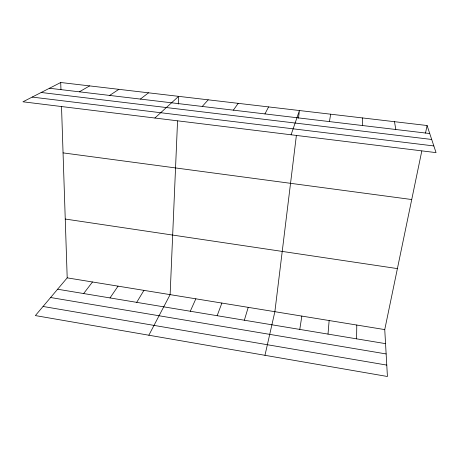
<?xml version="1.0" encoding="UTF-8"?>
<svg xmlns="http://www.w3.org/2000/svg" width="459" height="459" viewBox="0 0 459 459"><rect width="100%" height="100%" fill="white"/><g stroke="black" fill="none" stroke-linecap="round" stroke-linejoin="round"><path stroke-width="0.69" d="M356.603 338.84L356.781 325.041M177.553 120.969L170.123 294.632L148.854 335.219M178.276 104.084L178.608 96.35L154.901 118.032M328.013 334.1L329.149 320.537M296.365 135.589L274.872 311.695L264.963 355.306M298.488 118.187L299.423 110.533L291.092 134.785M299.779 329.413L301.844 316.09M329.43 121.589L330.675 114.199M61.523 106.695L67.198 277.861L35.366 315.58L387.425 376.495L384.751 329.596L421.792 151.022M425.51 133.099L427.082 125.519L60.72 82.505L22.95 101.8L436.05 152.618L427.082 125.519M244.354 320.216L248.216 307.352M217.153 315.7L221.881 303.06M190.278 311.242L195.85 298.82M264.935 113.912L268.601 106.913M136.707 302.355L143.931 290.363M110.017 297.925L118.049 286.146M233.373 110.154L238.198 103.344M83.653 293.548L92.471 281.981M202.253 106.448L208.202 99.821M140.385 99.081L148.532 92.816M109.649 95.42L118.864 89.333M79.35 91.817L89.597 85.896M49.463 88.26L429.733 133.535M41.184 92.488L431.695 139.461M32.182 97.084L433.841 145.939M63.055 152.881L411.729 199.533M65.247 219.041L397.402 268.601M67.198 277.861L384.751 329.596M57.61 289.227L385.554 343.648M50.61 297.518L386.139 353.941M43.054 306.469L386.776 365.094M394.493 121.692L395.807 129.495M60.72 82.505L60.955 89.62M362.363 117.923L362.38 125.514"/></g></svg>
